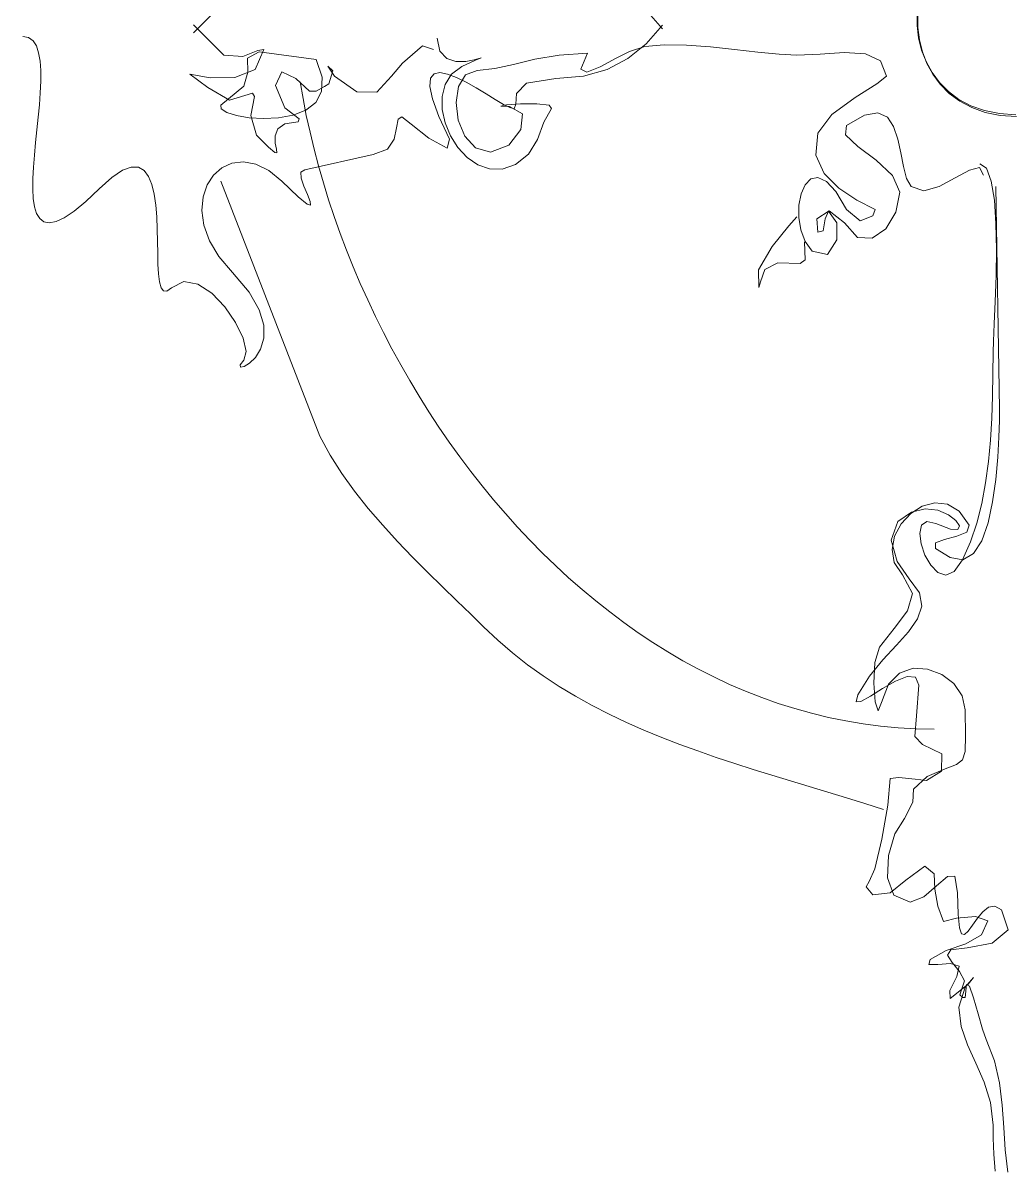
# Model space of a CAD drawing. Header units: centimetres. Extents: x 134057 to 145613, y 5028 to 39996.
# Drawn here: x 135988.3 to 136058.7, y 21333.4 to 21415.1 of the extents above; entities that cross this region are included whole.
import ezdxf

# ---------------------------------------------------------------- set-up
doc = ezdxf.new("R2010")
doc.units = ezdxf.units.CM
doc.layers.add('TEXT', color=3, linetype='Continuous', lineweight=20)

msp = doc.modelspace()

# ---------------------------------------------------------------- linework, layer by layer
at = {"layer": 'TEXT', "color": 2, "linetype": 'Continuous', "lineweight": 13}
for p, q in [((136000.461, 21414.371), (136002.626, 21416.537)), ((136000.461, 21414.371), (136002.626, 21416.537)), ((136033.816, 21414.649), (136032.637, 21415.979)), ((136051.913, 21414.879), (136051.913, 21415.76)), ((136051.913, 21414.879), (136051.913, 21415.76)), ((136051.968, 21414.751), (136051.968, 21415.633)), ((136051.968, 21414.751), (136051.968, 21415.633)), ((136000.461, 21414.948), (136002.626, 21412.782)), ((136000.461, 21414.948), (136002.626, 21412.782)), ((136033.816, 21414.92), (136032.637, 21413.59)), ((136052.019, 21414.004), (136051.913, 21414.879)), ((136052.019, 21414.004), (136051.913, 21414.879)), ((136052.074, 21413.876), (136051.968, 21414.751)), ((136052.074, 21413.876), (136051.968, 21414.751)), ((135988.736, 21414.028), (135988.333, 21414.108)), ((135989.051, 21413.798), (135988.736, 21414.028)), ((135989.285, 21413.433), (135989.051, 21413.798)), ((136017.788, 21414.001), (136017.977, 21413.066)), ((136017.788, 21414.001), (136017.977, 21413.066)), ((136052.232, 21413.148), (136052.019, 21414.004)), ((136052.232, 21413.148), (136052.019, 21414.004)), ((136052.287, 21413.021), (136052.074, 21413.876)), ((136052.287, 21413.021), (136052.074, 21413.876)), ((135989.447, 21412.949), (135989.285, 21413.433)), ((135989.547, 21412.36), (135989.447, 21412.949)), ((136003.965, 21412.677), (136005.033, 21413.113)), ((136003.965, 21412.677), (136005.033, 21413.113)), ((136004.296, 21412.574), (136005.118, 21413.025)), ((136005.469, 21413.188), (136004.854, 21411.771)), ((136005.469, 21413.188), (136004.854, 21411.771)), ((136005.033, 21413.113), (136005.469, 21413.188)), ((136005.033, 21413.113), (136005.469, 21413.188)), ((136005.118, 21413.025), (136009.179, 21412.483)), ((136015.311, 21412.206), (136016.745, 21413.449)), ((136015.311, 21412.206), (136016.745, 21413.449)), ((136016.745, 21413.449), (136017.517, 21413.188)), ((136016.745, 21413.449), (136017.517, 21413.188)), ((136017.977, 21413.066), (136018.462, 21412.543)), ((136017.977, 21413.066), (136018.462, 21412.543)), ((136026.456, 21412.791), (136028.481, 21412.918)), ((136026.456, 21412.791), (136028.481, 21412.918)), ((136028.481, 21412.918), (136027.998, 21411.788)), ((136028.481, 21412.918), (136027.998, 21411.788)), ((136030.513, 21412.558), (136031.459, 21413.053)), ((136030.513, 21412.558), (136031.459, 21413.053)), ((136032.637, 21413.59), (136031.342, 21412.533)), ((136031.459, 21413.053), (136032.549, 21413.391)), ((136031.459, 21413.053), (136032.549, 21413.391)), ((136032.549, 21413.391), (136033.93, 21413.525)), ((136032.549, 21413.391), (136033.93, 21413.525)), ((136033.93, 21413.525), (136035.514, 21413.503)), ((136033.93, 21413.525), (136035.514, 21413.503)), ((136035.514, 21413.503), (136037.213, 21413.374)), ((136035.514, 21413.503), (136037.213, 21413.374)), ((136037.213, 21413.374), (136038.936, 21413.189)), ((136037.213, 21413.374), (136038.936, 21413.189)), ((136038.936, 21413.189), (136040.597, 21412.996)), ((136038.936, 21413.189), (136040.597, 21412.996)), ((136040.597, 21412.996), (136042.105, 21412.844)), ((136040.597, 21412.996), (136042.105, 21412.844)), ((136045.021, 21412.861), (136046.722, 21412.96)), ((136045.021, 21412.861), (136046.722, 21412.96)), ((136046.722, 21412.96), (136048.235, 21412.87)), ((136046.722, 21412.96), (136048.235, 21412.87)), ((136052.551, 21412.327), (136052.232, 21413.148)), ((136052.551, 21412.327), (136052.232, 21413.148)), ((136052.606, 21412.199), (136052.287, 21413.021)), ((136052.606, 21412.199), (136052.287, 21413.021)), ((135989.593, 21411.681), (135989.547, 21412.36)), ((136002.626, 21412.782), (136003.965, 21412.677)), ((136002.626, 21412.782), (136003.965, 21412.677)), ((136004.316, 21411.581), (136004.296, 21412.574)), ((136009.179, 21412.483), (136009.599, 21411.205)), ((136014.539, 21411.293), (136015.311, 21412.206)), ((136014.539, 21411.293), (136015.311, 21412.206)), ((136018.462, 21412.543), (136019.116, 21412.331)), ((136018.462, 21412.543), (136019.116, 21412.331)), ((136019.116, 21412.331), (136019.814, 21412.329)), ((136019.116, 21412.331), (136019.814, 21412.329)), ((136020.521, 21412.423), (136019.547, 21411.97)), ((136020.521, 21412.423), (136019.547, 21411.97)), ((136019.814, 21412.329), (136020.429, 21412.438)), ((136019.814, 21412.329), (136020.429, 21412.438)), ((136020.429, 21412.438), (136020.836, 21412.557)), ((136020.429, 21412.438), (136020.836, 21412.557)), ((136020.908, 21412.585), (136020.521, 21412.423)), ((136020.908, 21412.585), (136020.521, 21412.423)), ((136020.836, 21412.557), (136020.908, 21412.585)), ((136020.836, 21412.557), (136020.908, 21412.585)), ((136021.876, 21411.826), (136023.218, 21412.128)), ((136021.876, 21411.826), (136023.218, 21412.128)), ((136023.218, 21412.128), (136024.724, 21412.489)), ((136023.218, 21412.128), (136024.724, 21412.489)), ((136024.724, 21412.489), (136026.456, 21412.791)), ((136024.724, 21412.489), (136026.456, 21412.791)), ((136029.378, 21411.953), (136030.513, 21412.558)), ((136029.378, 21411.953), (136030.513, 21412.558)), ((136031.342, 21412.533), (136029.878, 21411.762)), ((136042.105, 21412.844), (136043.372, 21412.782)), ((136042.105, 21412.844), (136043.372, 21412.782)), ((136043.372, 21412.782), (136045.021, 21412.861)), ((136043.372, 21412.782), (136045.021, 21412.861)), ((136048.235, 21412.87), (136049.319, 21412.384)), ((136048.235, 21412.87), (136049.319, 21412.384)), ((136049.319, 21412.384), (136049.734, 21411.293)), ((136049.319, 21412.384), (136049.734, 21411.293)), ((136052.977, 21411.551), (136052.551, 21412.327)), ((136052.977, 21411.551), (136052.551, 21412.327)), ((136053.032, 21411.424), (136052.606, 21412.199)), ((136053.032, 21411.424), (136052.606, 21412.199)), ((135989.594, 21410.927), (135989.593, 21411.681)), ((136001.643, 21411.171), (136000.19, 21411.429)), ((136000.19, 21411.429), (136001.468, 21410.476)), ((136001.643, 21411.171), (136000.19, 21411.429)), ((136000.19, 21411.429), (136001.468, 21410.476)), ((136004.854, 21411.771), (136003.388, 21411.192)), ((136004.854, 21411.771), (136003.388, 21411.192)), ((136004.035, 21410.588), (136004.316, 21411.581)), ((136006.281, 21410.616), (136006.733, 21411.594)), ((136006.281, 21410.616), (136006.733, 21411.594)), ((136006.733, 21411.594), (136007.725, 21411.128)), ((136006.733, 21411.594), (136007.725, 21411.128)), ((136010.357, 21411.674), (136010.011, 21411.995)), ((136010.011, 21411.995), (136010.478, 21411.293)), ((136010.357, 21411.674), (136010.011, 21411.995)), ((136010.011, 21411.995), (136010.478, 21411.293)), ((136010.072, 21410.752), (136010.357, 21411.674)), ((136010.072, 21410.752), (136010.357, 21411.674)), ((136010.478, 21411.293), (136012.072, 21410.18)), ((136010.478, 21411.293), (136012.072, 21410.18)), ((136013.486, 21410.15), (136014.539, 21411.293)), ((136013.486, 21410.15), (136014.539, 21411.293)), ((136017.562, 21411.451), (136017.312, 21411.138)), ((136017.975, 21411.537), (136017.562, 21411.451)), ((136018.516, 21411.439), (136017.975, 21411.537)), ((136018.815, 21411.426), (136018.353, 21410.703)), ((136018.815, 21411.426), (136018.353, 21410.703)), ((136019.151, 21411.197), (136018.516, 21411.439)), ((136019.547, 21411.97), (136018.815, 21411.426)), ((136019.547, 21411.97), (136018.815, 21411.426)), ((136019.314, 21410.545), (136019.809, 21411.377)), ((136019.314, 21410.545), (136019.809, 21411.377)), ((136019.809, 21411.377), (136020.63, 21411.699)), ((136019.809, 21411.377), (136020.63, 21411.699)), ((136020.63, 21411.699), (136021.876, 21411.826)), ((136020.63, 21411.699), (136021.876, 21411.826)), ((136028.193, 21411.29), (136026.235, 21411.13)), ((136027.998, 21411.788), (136028.419, 21411.581)), ((136027.998, 21411.788), (136028.419, 21411.581)), ((136029.878, 21411.762), (136028.193, 21411.29)), ((136028.419, 21411.581), (136029.378, 21411.953)), ((136028.419, 21411.581), (136029.378, 21411.953)), ((136049.734, 21411.293), (136049.049, 21410.735)), ((136049.734, 21411.293), (136049.049, 21410.735)), ((136053.509, 21410.836), (136052.977, 21411.551)), ((136053.509, 21410.836), (136052.977, 21411.551)), ((136053.564, 21410.709), (136053.032, 21411.424)), ((136053.564, 21410.709), (136053.032, 21411.424)), ((135989.559, 21410.113), (135989.594, 21410.927)), ((136001.468, 21410.476), (136003.018, 21409.584)), ((136001.468, 21410.476), (136003.018, 21409.584)), ((136003.388, 21411.192), (136001.643, 21411.171)), ((136003.388, 21411.192), (136001.643, 21411.171)), ((136002.411, 21409.235), (136004.035, 21410.588)), ((136006.943, 21409.047), (136006.281, 21410.616)), ((136006.943, 21409.047), (136006.281, 21410.616)), ((136007.725, 21411.128), (136008.718, 21410.21)), ((136007.725, 21411.128), (136008.718, 21410.21)), ((136008.041, 21410.887), (136008.247, 21409.696)), ((136008.041, 21410.887), (136008.247, 21409.696)), ((136009.189, 21410.23), (136009.781, 21410.551)), ((136009.189, 21410.23), (136009.781, 21410.551)), ((136009.599, 21411.205), (136009.561, 21410.194)), ((136009.781, 21410.551), (136010.072, 21410.752)), ((136009.781, 21410.551), (136010.072, 21410.752)), ((136017.312, 21411.138), (136017.262, 21410.558)), ((136017.262, 21410.558), (136017.445, 21409.669)), ((136018.353, 21410.703), (136018.136, 21409.853)), ((136018.353, 21410.703), (136018.136, 21409.853)), ((136019.142, 21409.408), (136019.314, 21410.545)), ((136019.142, 21409.408), (136019.314, 21410.545)), ((136019.844, 21410.853), (136019.151, 21411.197)), ((136020.56, 21410.448), (136019.844, 21410.853)), ((136021.264, 21410.024), (136020.56, 21410.448)), ((136024.133, 21410.791), (136023.426, 21410.047)), ((136026.235, 21411.13), (136024.133, 21410.791)), ((136049.049, 21410.735), (136047.5, 21409.77)), ((136049.049, 21410.735), (136047.5, 21409.77)), ((136054.148, 21410.194), (136053.509, 21410.836)), ((136054.148, 21410.194), (136053.509, 21410.836)), ((136054.203, 21410.067), (136053.564, 21410.709)), ((136054.203, 21410.067), (136053.564, 21410.709)), ((135989.496, 21409.255), (135989.559, 21410.113)), ((136003.018, 21409.584), (136004.657, 21410.075)), ((136003.018, 21409.584), (136004.657, 21410.075)), ((136004.787, 21409.844), (136004.527, 21408.501)), ((136004.787, 21409.844), (136004.527, 21408.501)), ((136004.657, 21410.075), (136004.787, 21409.844)), ((136004.657, 21410.075), (136004.787, 21409.844)), ((136008.247, 21409.696), (136008.482, 21408.501)), ((136008.247, 21409.696), (136008.482, 21408.501)), ((136008.718, 21410.21), (136009.189, 21410.23)), ((136008.718, 21410.21), (136009.189, 21410.23)), ((136009.561, 21410.194), (136009.149, 21409.425)), ((136012.072, 21410.18), (136013.486, 21410.15)), ((136012.072, 21410.18), (136013.486, 21410.15)), ((136017.445, 21409.669), (136017.898, 21408.429)), ((136018.136, 21409.853), (136018.141, 21408.927)), ((136018.136, 21409.853), (136018.141, 21408.927)), ((136021.921, 21409.622), (136021.264, 21410.024)), ((136022.495, 21409.284), (136021.921, 21409.622)), ((136023.426, 21410.047), (136023.38, 21409.302)), ((136047.5, 21409.77), (136045.851, 21408.552)), ((136047.5, 21409.77), (136045.851, 21408.552)), ((136054.893, 21409.639), (136054.148, 21410.194)), ((136054.893, 21409.639), (136054.148, 21410.194)), ((136054.948, 21409.511), (136054.203, 21410.067)), ((136054.948, 21409.511), (136054.203, 21410.067)), ((136055.744, 21409.183), (136054.893, 21409.639)), ((136055.744, 21409.183), (136054.893, 21409.639)), ((135989.414, 21408.367), (135989.496, 21409.255)), ((136002.425, 21408.963), (136002.411, 21409.235)), ((136002.818, 21408.704), (136002.425, 21408.963)), ((136007.966, 21408.26), (136006.943, 21409.047)), ((136007.966, 21408.26), (136006.943, 21409.047)), ((136008.447, 21408.874), (136007.538, 21408.514)), ((136009.149, 21409.425), (136008.447, 21408.874)), ((136018.141, 21408.927), (136018.345, 21407.978)), ((136018.141, 21408.927), (136018.345, 21407.978)), ((136019.287, 21408.17), (136019.142, 21409.408)), ((136019.287, 21408.17), (136019.142, 21409.408)), ((136022.711, 21409.243), (136022.306, 21409.164)), ((136022.711, 21409.243), (136022.306, 21409.164)), ((136022.306, 21409.164), (136022.931, 21409.127)), ((136022.306, 21409.164), (136022.931, 21409.127)), ((136022.953, 21409.051), (136022.495, 21409.284)), ((136023.71, 21409.313), (136022.711, 21409.243)), ((136023.71, 21409.313), (136022.711, 21409.243)), ((136022.931, 21409.127), (136023.843, 21408.62)), ((136022.931, 21409.127), (136023.843, 21408.62)), ((136023.257, 21408.964), (136022.953, 21409.051)), ((136023.38, 21409.302), (136023.257, 21408.964)), ((136024.867, 21409.328), (136023.71, 21409.313)), ((136024.867, 21409.328), (136023.71, 21409.313)), ((136025.745, 21409.237), (136024.867, 21409.328)), ((136025.745, 21409.237), (136024.867, 21409.328)), ((136025.368, 21408.029), (136025.909, 21408.992)), ((136025.368, 21408.029), (136025.909, 21408.992)), ((136025.909, 21408.992), (136025.745, 21409.237)), ((136025.909, 21408.992), (136025.745, 21409.237)), ((136055.799, 21409.056), (136054.948, 21409.511)), ((136055.799, 21409.056), (136054.948, 21409.511)), ((136056.702, 21408.841), (136055.744, 21409.183)), ((136056.702, 21408.841), (136055.744, 21409.183)), ((136056.757, 21408.714), (136055.799, 21409.056)), ((136056.757, 21408.714), (136055.799, 21409.056)), ((136057.767, 21408.626), (136056.702, 21408.841)), ((136057.767, 21408.626), (136056.702, 21408.841)), ((135989.323, 21407.464), (135989.414, 21408.367)), ((136003.506, 21408.486), (136002.818, 21408.704)), ((136004.406, 21408.332), (136003.506, 21408.486)), ((136005.434, 21408.269), (136004.406, 21408.332)), ((136004.527, 21408.501), (136004.928, 21407.097)), ((136004.527, 21408.501), (136004.928, 21407.097)), ((136006.506, 21408.321), (136005.434, 21408.269)), ((136007.538, 21408.514), (136006.506, 21408.321)), ((136006.952, 21407.901), (136007.906, 21408.044)), ((136006.952, 21407.901), (136007.906, 21408.044)), ((136007.906, 21408.044), (136007.966, 21408.26)), ((136007.906, 21408.044), (136007.966, 21408.26)), ((136008.482, 21408.501), (136008.745, 21407.303)), ((136008.482, 21408.501), (136008.745, 21407.303)), ((136015.005, 21408.222), (136014.898, 21407.61)), ((136015.277, 21408.397), (136015.005, 21408.222)), ((136015.947, 21407.881), (136015.277, 21408.397)), ((136017.898, 21408.429), (136018.655, 21406.798)), ((136018.345, 21407.978), (136018.724, 21407.057)), ((136018.345, 21407.978), (136018.724, 21407.057)), ((136019.744, 21407.033), (136019.287, 21408.17)), ((136019.744, 21407.033), (136019.287, 21408.17)), ((136023.843, 21408.62), (136023.727, 21407.503)), ((136023.843, 21408.62), (136023.727, 21407.503)), ((136024.917, 21406.796), (136025.368, 21408.029)), ((136024.917, 21406.796), (136025.368, 21408.029)), ((136045.851, 21408.552), (136044.861, 21407.232)), ((136045.851, 21408.552), (136044.861, 21407.232)), ((136046.891, 21407.774), (136048.185, 21408.521)), ((136046.891, 21407.774), (136048.185, 21408.521)), ((136048.185, 21408.521), (136049.133, 21408.678)), ((136048.185, 21408.521), (136049.133, 21408.678)), ((136049.133, 21408.678), (136049.799, 21408.365)), ((136049.133, 21408.678), (136049.799, 21408.365)), ((136049.799, 21408.365), (136050.248, 21407.705)), ((136049.799, 21408.365), (136050.248, 21407.705)), ((136057.822, 21408.498), (136056.757, 21408.714)), ((136057.822, 21408.498), (136056.757, 21408.714)), ((136058.937, 21408.55), (136057.767, 21408.626)), ((136058.937, 21408.55), (136057.767, 21408.626)), ((136058.992, 21408.423), (136057.822, 21408.498)), ((136058.992, 21408.423), (136057.822, 21408.498)), ((135989.231, 21406.562), (135989.323, 21407.464)), ((136006.261, 21407.047), (136006.446, 21407.535)), ((136006.261, 21407.047), (136006.446, 21407.535)), ((136006.446, 21407.535), (136006.952, 21407.901)), ((136006.446, 21407.535), (136006.952, 21407.901)), ((136008.745, 21407.303), (136009.035, 21406.104)), ((136008.745, 21407.303), (136009.035, 21406.104)), ((136014.898, 21407.61), (136014.724, 21406.818)), ((136017.191, 21406.878), (136015.947, 21407.881)), ((136023.727, 21407.503), (136022.874, 21406.386)), ((136023.727, 21407.503), (136022.874, 21406.386)), ((136044.861, 21407.232), (136044.724, 21405.668)), ((136044.861, 21407.232), (136044.724, 21405.668)), ((136046.818, 21407.112), (136046.891, 21407.774)), ((136046.818, 21407.112), (136046.891, 21407.774)), ((136050.248, 21407.705), (136050.544, 21406.819)), ((136050.248, 21407.705), (136050.544, 21406.819)), ((135989.147, 21405.674), (135989.231, 21406.562)), ((136004.928, 21407.097), (136005.801, 21406.238)), ((136004.928, 21407.097), (136005.801, 21406.238)), ((136006.274, 21406.535), (136006.261, 21407.047)), ((136006.274, 21406.535), (136006.261, 21407.047)), ((136006.359, 21406.099), (136006.274, 21406.535)), ((136006.359, 21406.099), (136006.274, 21406.535)), ((136014.724, 21406.818), (136014.249, 21406.101)), ((136018.494, 21406.176), (136017.191, 21406.878)), ((136018.655, 21406.798), (136018.494, 21406.176)), ((136018.724, 21407.057), (136019.254, 21406.216)), ((136018.724, 21407.057), (136019.254, 21406.216)), ((136020.509, 21406.201), (136019.744, 21407.033)), ((136020.509, 21406.201), (136019.744, 21407.033)), ((136022.874, 21406.386), (136021.578, 21405.879)), ((136022.874, 21406.386), (136021.578, 21405.879)), ((136024.285, 21405.743), (136024.917, 21406.796)), ((136024.285, 21405.743), (136024.917, 21406.796)), ((136047.699, 21406.281), (136046.818, 21407.112)), ((136047.699, 21406.281), (136046.818, 21407.112)), ((136050.544, 21406.819), (136050.752, 21405.828)), ((136050.544, 21406.819), (136050.752, 21405.828)), ((135989.08, 21404.818), (135989.147, 21405.674)), ((136005.801, 21406.238), (136006.247, 21405.852)), ((136005.801, 21406.238), (136006.247, 21405.852)), ((136006.247, 21405.852), (136006.392, 21405.838)), ((136006.247, 21405.852), (136006.392, 21405.838)), ((136006.392, 21405.838), (136006.359, 21406.099)), ((136006.392, 21405.838), (136006.359, 21406.099)), ((136013.24, 21405.715), (136008.367, 21404.632)), ((136009.035, 21406.104), (136009.353, 21404.903)), ((136009.035, 21406.104), (136009.353, 21404.903)), ((136014.249, 21406.101), (136013.24, 21405.715)), ((136019.254, 21406.216), (136019.912, 21405.506)), ((136019.254, 21406.216), (136019.912, 21405.506)), ((136021.578, 21405.879), (136020.509, 21406.201)), ((136021.578, 21405.879), (136020.509, 21406.201)), ((136023.345, 21405.018), (136024.285, 21405.743)), ((136023.345, 21405.018), (136024.285, 21405.743)), ((136044.724, 21405.668), (136045.296, 21404.371)), ((136044.724, 21405.668), (136045.296, 21404.371)), ((136048.996, 21405.308), (136047.699, 21406.281)), ((136048.996, 21405.308), (136047.699, 21406.281)), ((136050.752, 21405.828), (136050.936, 21404.854)), ((136050.752, 21405.828), (136050.936, 21404.854)), ((135989.038, 21404.006), (135989.08, 21404.818)), ((135996.033, 21404.824), (135995.404, 21404.595)), ((135996.543, 21404.808), (135996.033, 21404.824)), ((135996.95, 21404.577), (135996.543, 21404.808)), ((136002.476, 21404.781), (136001.878, 21404.253)), ((136003.193, 21405.108), (136002.476, 21404.781)), ((136004.004, 21405.204), (136003.193, 21405.108)), ((136004.883, 21405.041), (136004.004, 21405.204)), ((136005.805, 21404.589), (136004.883, 21405.041)), ((136009.353, 21404.903), (136009.699, 21403.702)), ((136009.353, 21404.903), (136009.699, 21403.702)), ((136019.912, 21405.506), (136020.673, 21404.98)), ((136019.912, 21405.506), (136020.673, 21404.98)), ((136020.673, 21404.98), (136021.515, 21404.688)), ((136020.673, 21404.98), (136021.515, 21404.688)), ((136022.413, 21404.684), (136023.345, 21405.018)), ((136022.413, 21404.684), (136023.345, 21405.018)), ((136050.17, 21404.217), (136048.996, 21405.308)), ((136050.17, 21404.217), (136048.996, 21405.308)), ((136050.936, 21404.854), (136051.162, 21404.018)), ((136050.936, 21404.854), (136051.162, 21404.018)), ((136055.635, 21404.615), (136056.36, 21404.796)), ((136055.635, 21404.615), (136056.36, 21404.796)), ((136056.36, 21404.796), (136056.638, 21404.254)), ((136056.36, 21404.796), (136056.638, 21404.254)), ((136056.854, 21404.735), (136056.367, 21405.066)), ((136056.854, 21404.735), (136056.367, 21405.066)), ((136057.193, 21403.829), (136056.854, 21404.735)), ((136057.193, 21403.829), (136056.854, 21404.735)), ((135989.031, 21403.256), (135989.038, 21404.006)), ((135994.647, 21404.09), (135993.747, 21403.279)), ((135995.404, 21404.595), (135994.647, 21404.09)), ((135997.263, 21404.163), (135996.95, 21404.577)), ((135997.497, 21403.596), (135997.263, 21404.163)), ((136001.878, 21404.253), (136001.426, 21403.551)), ((136006.742, 21403.82), (136005.805, 21404.589)), ((136008.367, 21404.632), (136008.097, 21404.462)), ((136008.097, 21404.462), (136008.115, 21404.031)), ((136008.115, 21404.031), (136008.307, 21403.459)), ((136021.515, 21404.688), (136022.413, 21404.684)), ((136021.515, 21404.688), (136022.413, 21404.684)), ((136044.356, 21403.981), (136043.953, 21403.57)), ((136044.356, 21403.981), (136043.953, 21403.57)), ((136044.865, 21404.086), (136044.356, 21403.981)), ((136044.865, 21404.086), (136044.356, 21403.981)), ((136045.465, 21403.81), (136044.865, 21404.086)), ((136045.465, 21403.81), (136044.865, 21404.086)), ((136045.296, 21404.371), (136046.342, 21403.314)), ((136045.296, 21404.371), (136046.342, 21403.314)), ((136050.681, 21403.036), (136050.17, 21404.217)), ((136050.681, 21403.036), (136050.17, 21404.217)), ((136051.162, 21404.018), (136051.494, 21403.442)), ((136051.162, 21404.018), (136051.494, 21403.442)), ((136053.489, 21403.442), (136054.624, 21404.051)), ((136053.489, 21403.442), (136054.624, 21404.051)), ((136054.624, 21404.051), (136055.635, 21404.615)), ((136054.624, 21404.051), (136055.635, 21404.615)), ((135989.067, 21402.58), (135989.031, 21403.256)), ((135993.747, 21403.279), (135992.793, 21402.374)), ((135997.663, 21402.906), (135997.497, 21403.596)), ((136001.426, 21403.551), (136001.146, 21402.705)), ((136009.45, 21385.681), (136002.411, 21403.82)), ((136007.894, 21402.707), (136006.742, 21403.82)), ((136008.307, 21403.459), (136008.558, 21402.867)), ((136009.699, 21403.702), (136010.07, 21402.502)), ((136009.699, 21403.702), (136010.07, 21402.502)), ((136043.953, 21403.57), (136043.667, 21402.927)), ((136043.953, 21403.57), (136043.667, 21402.927)), ((136046.145, 21403.078), (136045.465, 21403.81)), ((136046.145, 21403.078), (136045.465, 21403.81)), ((136046.891, 21401.818), (136046.145, 21403.078)), ((136046.891, 21401.818), (136046.145, 21403.078)), ((136046.342, 21403.314), (136047.629, 21402.472)), ((136046.342, 21403.314), (136047.629, 21402.472)), ((136051.494, 21403.442), (136052.392, 21403.126)), ((136051.494, 21403.442), (136052.392, 21403.126)), ((136052.392, 21403.126), (136053.489, 21403.442)), ((136052.392, 21403.126), (136053.489, 21403.442)), ((136057.407, 21402.479), (136057.193, 21403.829)), ((136057.407, 21402.479), (136057.193, 21403.829)), ((136057.505, 21403.45), (136057.775, 21387.612)), ((136057.505, 21403.45), (136057.775, 21387.612)), ((135989.155, 21401.995), (135989.067, 21402.58)), ((135992.793, 21402.374), (135991.971, 21401.694)), ((135997.774, 21402.125), (135997.663, 21402.906)), ((136001.146, 21402.705), (136001.063, 21401.744)), ((136008.538, 21402.176), (136007.894, 21402.707)), ((136008.558, 21402.867), (136008.757, 21402.376)), ((136008.757, 21402.376), (136008.788, 21402.105)), ((136010.07, 21402.502), (136010.469, 21401.304)), ((136010.07, 21402.502), (136010.469, 21401.304)), ((136043.667, 21402.927), (136043.512, 21402.127)), ((136043.667, 21402.927), (136043.512, 21402.127)), ((136047.629, 21402.472), (136048.922, 21401.818)), ((136047.629, 21402.472), (136048.922, 21401.818)), ((136050.403, 21401.615), (136050.681, 21403.036)), ((136050.403, 21401.615), (136050.681, 21403.036)), ((136057.519, 21400.817), (136057.407, 21402.479)), ((136057.519, 21400.817), (136057.407, 21402.479)), ((135989.304, 21401.516), (135989.155, 21401.995)), ((135989.522, 21401.157), (135989.304, 21401.516)), ((135991.971, 21401.694), (135991.271, 21401.226)), ((135997.842, 21401.282), (135997.774, 21402.125)), ((136001.063, 21401.744), (136001.203, 21400.696)), ((136008.788, 21402.105), (136008.538, 21402.176)), ((136043.512, 21402.127), (136043.501, 21401.243)), ((136043.512, 21402.127), (136043.501, 21401.243)), ((136044.781, 21401.151), (136045.663, 21401.717)), ((136044.781, 21401.151), (136045.663, 21401.717)), ((136045.603, 21401.678), (136045.385, 21401.141)), ((136045.603, 21401.678), (136045.385, 21401.141)), ((136046.214, 21400.87), (136045.603, 21401.678)), ((136046.214, 21400.87), (136045.603, 21401.678)), ((136045.663, 21401.717), (136046.756, 21400.87)), ((136045.663, 21401.717), (136046.756, 21400.87)), ((136047.869, 21401.005), (136046.891, 21401.818)), ((136047.869, 21401.005), (136046.891, 21401.818)), ((136048.922, 21401.818), (136048.756, 21401.366)), ((136048.922, 21401.818), (136048.756, 21401.366)), ((136049.689, 21400.441), (136050.403, 21401.615)), ((136049.689, 21400.441), (136050.403, 21401.615)), ((135989.82, 21400.933), (135989.522, 21401.157)), ((135990.204, 21400.86), (135989.82, 21400.933)), ((135990.685, 21400.953), (135990.204, 21400.86)), ((135991.271, 21401.226), (135990.685, 21400.953)), ((135997.88, 21400.409), (135997.842, 21401.282)), ((136001.203, 21400.696), (136001.593, 21399.591)), ((136010.469, 21401.304), (136010.893, 21400.109)), ((136010.469, 21401.304), (136010.893, 21400.109)), ((136042.796, 21400.646), (136041.612, 21399.178)), ((136042.796, 21400.646), (136041.612, 21399.178)), ((136043.372, 21401.276), (136042.796, 21400.646)), ((136043.372, 21401.276), (136042.796, 21400.646)), ((136043.501, 21401.243), (136043.645, 21400.351)), ((136043.501, 21401.243), (136043.645, 21400.351)), ((136044.861, 21400.193), (136044.781, 21401.151)), ((136044.861, 21400.193), (136044.781, 21401.151)), ((136045.385, 21401.141), (136045.244, 21400.299)), ((136045.385, 21401.141), (136045.244, 21400.299)), ((136046.209, 21399.652), (136046.214, 21400.87)), ((136046.209, 21399.652), (136046.214, 21400.87)), ((136046.756, 21400.87), (136047.684, 21399.822)), ((136046.756, 21400.87), (136047.684, 21399.822)), ((136048.756, 21401.366), (136047.869, 21401.005)), ((136048.756, 21401.366), (136047.869, 21401.005)), ((136057.551, 21398.975), (136057.519, 21400.817)), ((136057.551, 21398.975), (136057.519, 21400.817)), ((135997.899, 21399.536), (135997.88, 21400.409)), ((136010.893, 21400.109), (136011.344, 21398.918)), ((136010.893, 21400.109), (136011.344, 21398.918)), ((136043.645, 21400.351), (136043.959, 21399.525)), ((136043.645, 21400.351), (136043.959, 21399.525)), ((136045.244, 21400.299), (136044.861, 21400.193)), ((136045.244, 21400.299), (136044.861, 21400.193)), ((136047.684, 21399.822), (136048.722, 21399.761)), ((136047.684, 21399.822), (136048.722, 21399.761)), ((136048.722, 21399.761), (136049.689, 21400.441)), ((136048.722, 21399.761), (136049.689, 21400.441)), ((135997.913, 21398.694), (135997.899, 21399.536)), ((136001.593, 21399.591), (136002.257, 21398.457)), ((136041.612, 21399.178), (136040.631, 21397.507)), ((136041.612, 21399.178), (136040.631, 21397.507)), ((136043.963, 21398.228), (136043.913, 21399.516)), ((136043.963, 21398.228), (136043.913, 21399.516)), ((136043.959, 21399.525), (136044.455, 21398.84)), ((136043.959, 21399.525), (136044.455, 21398.84)), ((136045.543, 21398.614), (136046.209, 21399.652)), ((136045.543, 21398.614), (136046.209, 21399.652)), ((135997.934, 21397.913), (135997.913, 21398.694)), ((136002.257, 21398.457), (136003.223, 21397.322)), ((136011.344, 21398.918), (136011.819, 21397.732)), ((136011.344, 21398.918), (136011.819, 21397.732)), ((136043.592, 21397.962), (136043.963, 21398.228)), ((136043.592, 21397.962), (136043.963, 21398.228)), ((136044.455, 21398.84), (136045.543, 21398.614)), ((136044.455, 21398.84), (136045.543, 21398.614)), ((136057.527, 21397.084), (136057.551, 21398.975)), ((136057.527, 21397.084), (136057.551, 21398.975)), ((135997.973, 21397.225), (135997.934, 21397.913)), ((136011.819, 21397.732), (136012.321, 21396.551)), ((136011.819, 21397.732), (136012.321, 21396.551)), ((136040.631, 21397.507), (136040.664, 21396.268)), ((136040.631, 21397.507), (136040.664, 21396.268)), ((136040.775, 21396.664), (136041.096, 21397.541)), ((136040.775, 21396.664), (136041.096, 21397.541)), ((136041.096, 21397.541), (136042.018, 21398.027)), ((136041.096, 21397.541), (136042.018, 21398.027)), ((136042.018, 21398.027), (136043.592, 21397.962)), ((136042.018, 21398.027), (136043.592, 21397.962)), ((135998.044, 21396.66), (135997.973, 21397.225)), ((135998.159, 21396.248), (135998.044, 21396.66)), ((135999.779, 21396.685), (135998.891, 21396.24)), ((136000.761, 21396.502), (135999.779, 21396.685)), ((136003.223, 21397.322), (136004.426, 21395.92)), ((136012.321, 21396.551), (136012.846, 21395.377)), ((136012.321, 21396.551), (136012.846, 21395.377)), ((136040.664, 21396.268), (136040.775, 21396.664)), ((136040.664, 21396.268), (136040.775, 21396.664)), ((136057.468, 21395.276), (136057.527, 21397.084)), ((136057.468, 21395.276), (136057.527, 21397.084)), ((135998.331, 21396.02), (135998.159, 21396.248)), ((135998.57, 21396.007), (135998.331, 21396.02)), ((135998.891, 21396.24), (135998.57, 21396.007)), ((136001.756, 21395.849), (136000.761, 21396.502)), ((136002.681, 21394.886), (136001.756, 21395.849)), ((136004.426, 21395.92), (136005.139, 21394.671)), ((136012.846, 21395.377), (136013.397, 21394.211)), ((136012.846, 21395.377), (136013.397, 21394.211)), ((136057.398, 21393.683), (136057.468, 21395.276)), ((136057.398, 21393.683), (136057.468, 21395.276)), ((136003.455, 21393.77), (136002.681, 21394.886)), ((136005.139, 21394.671), (136005.451, 21393.579)), ((136013.397, 21394.211), (136013.972, 21393.053)), ((136013.397, 21394.211), (136013.972, 21393.053)), ((136003.993, 21392.661), (136003.455, 21393.77)), ((136005.451, 21393.579), (136005.449, 21392.649)), ((136057.339, 21392.435), (136057.398, 21393.683)), ((136057.339, 21392.435), (136057.398, 21393.683)), ((136004.214, 21391.716), (136003.993, 21392.661)), ((136005.449, 21392.649), (136005.221, 21391.886)), ((136013.972, 21393.053), (136014.57, 21391.905)), ((136013.972, 21393.053), (136014.57, 21391.905)), ((136004.035, 21391.096), (136004.214, 21391.716)), ((136005.221, 21391.886), (136004.856, 21391.296)), ((136014.57, 21391.905), (136015.192, 21390.767)), ((136014.57, 21391.905), (136015.192, 21390.767)), ((136057.309, 21390.112), (136057.314, 21391.665)), ((136057.309, 21390.112), (136057.314, 21391.665)), ((136057.314, 21391.665), (136057.339, 21392.435)), ((136057.314, 21391.665), (136057.339, 21392.435)), ((136003.772, 21390.752), (136004.035, 21391.096)), ((136004.44, 21390.882), (136004.063, 21390.651)), ((136004.856, 21391.296), (136004.44, 21390.882)), ((136003.811, 21390.606), (136003.772, 21390.752)), ((136004.063, 21390.651), (136003.811, 21390.606)), ((136015.192, 21390.767), (136015.838, 21389.641)), ((136015.192, 21390.767), (136015.838, 21389.641)), ((136057.284, 21388.545), (136057.309, 21390.112)), ((136057.284, 21388.545), (136057.309, 21390.112)), ((136015.838, 21389.641), (136016.506, 21388.528)), ((136015.838, 21389.641), (136016.506, 21388.528)), ((136016.506, 21388.528), (136017.197, 21387.428)), ((136016.506, 21388.528), (136017.197, 21387.428)), ((136057.23, 21386.977), (136057.284, 21388.545)), ((136057.23, 21386.977), (136057.284, 21388.545)), ((136057.775, 21387.612), (136057.768, 21386.812)), ((136057.775, 21387.612), (136057.768, 21386.812)), ((136017.197, 21387.428), (136017.91, 21386.342)), ((136017.197, 21387.428), (136017.91, 21386.342)), ((136057.137, 21385.419), (136057.23, 21386.977)), ((136057.137, 21385.419), (136057.23, 21386.977)), ((136057.768, 21386.812), (136057.734, 21385.63)), ((136057.768, 21386.812), (136057.734, 21385.63)), ((136017.91, 21386.342), (136018.645, 21385.271)), ((136017.91, 21386.342), (136018.645, 21385.271)), ((136010.18, 21384.344), (136009.45, 21385.681)), ((136018.645, 21385.271), (136019.402, 21384.217)), ((136018.645, 21385.271), (136019.402, 21384.217)), ((136056.993, 21383.882), (136057.137, 21385.419)), ((136056.993, 21383.882), (136057.137, 21385.419)), ((136057.734, 21385.63), (136057.655, 21384.189)), ((136057.734, 21385.63), (136057.655, 21384.189)), ((136011.008, 21383.043), (136010.18, 21384.344)), ((136019.402, 21384.217), (136020.18, 21383.181)), ((136019.402, 21384.217), (136020.18, 21383.181)), ((136056.788, 21382.377), (136056.993, 21383.882)), ((136056.788, 21382.377), (136056.993, 21383.882)), ((136057.655, 21384.189), (136057.511, 21382.609)), ((136057.655, 21384.189), (136057.511, 21382.609)), ((136011.916, 21381.777), (136011.008, 21383.043)), ((136020.18, 21383.181), (136020.979, 21382.162)), ((136020.18, 21383.181), (136020.979, 21382.162)), ((136020.979, 21382.162), (136021.799, 21381.163)), ((136020.979, 21382.162), (136021.799, 21381.163)), ((136056.512, 21380.916), (136056.788, 21382.377)), ((136056.512, 21380.916), (136056.788, 21382.377)), ((136057.511, 21382.609), (136057.285, 21381.013)), ((136057.511, 21382.609), (136057.285, 21381.013)), ((136012.889, 21380.547), (136011.916, 21381.777)), ((136021.799, 21381.163), (136022.639, 21380.184)), ((136021.799, 21381.163), (136022.639, 21380.184)), ((136057.285, 21381.013), (136056.957, 21379.523)), ((136057.285, 21381.013), (136056.957, 21379.523)), ((136013.911, 21379.355), (136012.889, 21380.547)), ((136050.546, 21379.618), (136051.517, 21380.299)), ((136050.546, 21379.618), (136051.517, 21380.299)), ((136052.285, 21380.708), (136051.464, 21380.184)), ((136052.285, 21380.708), (136051.464, 21380.184)), ((136051.517, 21380.299), (136052.487, 21380.529)), ((136051.517, 21380.299), (136052.487, 21380.529)), ((136053.179, 21380.957), (136052.285, 21380.708)), ((136053.179, 21380.957), (136052.285, 21380.708)), ((136052.487, 21380.529), (136053.384, 21380.425)), ((136052.487, 21380.529), (136053.384, 21380.425)), ((136054.077, 21380.86), (136053.179, 21380.957)), ((136054.077, 21380.86), (136053.179, 21380.957)), ((136053.384, 21380.425), (136054.137, 21380.107)), ((136053.384, 21380.425), (136054.137, 21380.107)), ((136054.91, 21380.349), (136054.077, 21380.86)), ((136054.91, 21380.349), (136054.077, 21380.86)), ((136055.61, 21379.355), (136054.91, 21380.349)), ((136055.61, 21379.355), (136054.91, 21380.349)), ((136056.153, 21379.51), (136056.512, 21380.916)), ((136056.153, 21379.51), (136056.512, 21380.916)), ((136022.639, 21380.184), (136023.499, 21379.226)), ((136022.639, 21380.184), (136023.499, 21379.226)), ((136050.065, 21378.294), (136050.546, 21379.618)), ((136050.065, 21378.294), (136050.546, 21379.618)), ((136050.785, 21379.452), (136050.317, 21378.582)), ((136050.785, 21379.452), (136050.317, 21378.582)), ((136051.464, 21380.184), (136050.785, 21379.452)), ((136051.464, 21380.184), (136050.785, 21379.452)), ((136052.597, 21379.633), (136052.229, 21379.358)), ((136052.597, 21379.633), (136052.229, 21379.358)), ((136053.253, 21379.482), (136052.597, 21379.633)), ((136053.253, 21379.482), (136052.597, 21379.633)), ((136054.288, 21379.081), (136053.253, 21379.482)), ((136054.288, 21379.081), (136053.253, 21379.482)), ((136054.137, 21380.107), (136054.676, 21379.695)), ((136054.137, 21380.107), (136054.676, 21379.695)), ((136054.676, 21379.695), (136054.928, 21379.307)), ((136054.676, 21379.695), (136054.928, 21379.307)), ((136055.703, 21378.171), (136056.153, 21379.51)), ((136055.703, 21378.171), (136056.153, 21379.51)), ((136056.957, 21379.523), (136056.509, 21378.26)), ((136056.957, 21379.523), (136056.509, 21378.26)), ((136014.966, 21378.202), (136013.911, 21379.355)), ((136023.499, 21379.226), (136024.379, 21378.29)), ((136023.499, 21379.226), (136024.379, 21378.29)), ((136050.317, 21378.582), (136050.13, 21377.644)), ((136050.317, 21378.582), (136050.13, 21377.644)), ((136052.229, 21379.358), (136052.111, 21378.782)), ((136052.229, 21379.358), (136052.111, 21378.782)), ((136052.111, 21378.782), (136052.205, 21378.031)), ((136052.111, 21378.782), (136052.205, 21378.031)), ((136053.867, 21378.356), (136054.747, 21378.578)), ((136053.867, 21378.356), (136054.747, 21378.578)), ((136054.822, 21379.063), (136054.288, 21379.081)), ((136054.822, 21379.063), (136054.288, 21379.081)), ((136054.747, 21378.578), (136055.462, 21378.874)), ((136054.747, 21378.578), (136055.462, 21378.874)), ((136054.928, 21379.307), (136054.822, 21379.063)), ((136054.928, 21379.307), (136054.822, 21379.063)), ((136055.462, 21378.874), (136055.61, 21379.355)), ((136055.462, 21378.874), (136055.61, 21379.355)), ((136016.038, 21377.088), (136014.966, 21378.202)), ((136024.379, 21378.29), (136025.279, 21377.377)), ((136024.379, 21378.29), (136025.279, 21377.377)), ((136050.486, 21376.79), (136050.065, 21378.294)), ((136050.486, 21376.79), (136050.065, 21378.294)), ((136052.205, 21378.031), (136052.475, 21377.232)), ((136052.205, 21378.031), (136052.475, 21377.232)), ((136053.219, 21377.703), (136053.223, 21378.101)), ((136053.219, 21377.703), (136053.223, 21378.101)), ((136053.223, 21378.101), (136053.867, 21378.356)), ((136053.223, 21378.101), (136053.867, 21378.356)), ((136055.149, 21376.91), (136055.703, 21378.171)), ((136055.149, 21376.91), (136055.703, 21378.171)), ((136056.509, 21378.26), (136055.922, 21377.346)), ((136056.509, 21378.26), (136055.922, 21377.346)), ((136017.11, 21376.015), (136016.038, 21377.088)), ((136025.279, 21377.377), (136026.197, 21376.488)), ((136025.279, 21377.377), (136026.197, 21376.488)), ((136050.13, 21377.644), (136050.292, 21376.705)), ((136050.13, 21377.644), (136050.292, 21376.705)), ((136052.475, 21377.232), (136052.883, 21376.51)), ((136052.475, 21377.232), (136052.883, 21376.51)), ((136054.256, 21377.053), (136053.219, 21377.703)), ((136054.256, 21377.053), (136053.219, 21377.703)), ((136055.177, 21376.903), (136054.256, 21377.053)), ((136055.177, 21376.903), (136054.256, 21377.053)), ((136055.922, 21377.346), (136055.177, 21376.903)), ((136055.922, 21377.346), (136055.177, 21376.903)), ((136026.197, 21376.488), (136027.134, 21375.624)), ((136026.197, 21376.488), (136027.134, 21375.624)), ((136050.292, 21376.705), (136050.872, 21375.835)), ((136050.292, 21376.705), (136050.872, 21375.835)), ((136051.358, 21375.557), (136050.486, 21376.79)), ((136051.358, 21375.557), (136050.486, 21376.79)), ((136052.883, 21376.51), (136053.392, 21375.99)), ((136052.883, 21376.51), (136053.392, 21375.99)), ((136054.562, 21376.065), (136055.149, 21376.91)), ((136054.562, 21376.065), (136055.149, 21376.91)), ((136018.168, 21374.983), (136017.11, 21376.015)), ((136027.134, 21375.624), (136028.089, 21374.787)), ((136027.134, 21375.624), (136028.089, 21374.787)), ((136050.872, 21375.835), (136051.589, 21374.498)), ((136050.872, 21375.835), (136051.589, 21374.498)), ((136052.095, 21374.541), (136051.358, 21375.557)), ((136052.095, 21374.541), (136051.358, 21375.557)), ((136053.392, 21375.99), (136053.964, 21375.8)), ((136053.392, 21375.99), (136053.964, 21375.8)), ((136053.964, 21375.8), (136054.562, 21376.065)), ((136053.964, 21375.8), (136054.562, 21376.065)), ((136019.195, 21373.993), (136018.168, 21374.983)), ((136028.089, 21374.787), (136029.063, 21373.976)), ((136028.089, 21374.787), (136029.063, 21373.976)), ((136051.589, 21374.498), (136051.227, 21373.263)), ((136051.589, 21374.498), (136051.227, 21373.263)), ((136052.253, 21373.6), (136052.095, 21374.541)), ((136052.253, 21373.6), (136052.095, 21374.541)), ((136020.175, 21373.047), (136019.195, 21373.993)), ((136029.063, 21373.976), (136030.054, 21373.192)), ((136029.063, 21373.976), (136030.054, 21373.192)), ((136021.091, 21372.144), (136020.175, 21373.047)), ((136030.054, 21373.192), (136031.063, 21372.438)), ((136030.054, 21373.192), (136031.063, 21372.438)), ((136051.227, 21373.263), (136050.282, 21372.028)), ((136051.227, 21373.263), (136050.282, 21372.028)), ((136051.951, 21372.694), (136052.253, 21373.6)), ((136051.951, 21372.694), (136052.253, 21373.6)), ((136022.098, 21371.186), (136021.091, 21372.144)), ((136031.063, 21372.438), (136032.089, 21371.714)), ((136031.063, 21372.438), (136032.089, 21371.714)), ((136050.282, 21372.028), (136049.247, 21370.691)), ((136050.282, 21372.028), (136049.247, 21370.691)), ((136051.308, 21371.783), (136051.951, 21372.694)), ((136051.308, 21371.783), (136051.951, 21372.694)), ((136032.089, 21371.714), (136033.132, 21371.02)), ((136032.089, 21371.714), (136033.132, 21371.02)), ((136050.442, 21370.828), (136051.308, 21371.783)), ((136050.442, 21370.828), (136051.308, 21371.783)), ((136023.14, 21370.285), (136022.098, 21371.186)), ((136033.132, 21371.02), (136034.191, 21370.358)), ((136033.132, 21371.02), (136034.191, 21370.358)), ((136049.247, 21370.691), (136048.911, 21369.594)), ((136049.247, 21370.691), (136048.911, 21369.594)), ((136049.474, 21369.789), (136050.442, 21370.828)), ((136049.474, 21369.789), (136050.442, 21370.828)), ((136024.214, 21369.44), (136023.14, 21370.285)), ((136034.191, 21370.358), (136035.266, 21369.728)), ((136034.191, 21370.358), (136035.266, 21369.728)), ((136035.266, 21369.728), (136036.358, 21369.133)), ((136035.266, 21369.728), (136036.358, 21369.133)), ((136048.521, 21368.626), (136049.474, 21369.789)), ((136048.521, 21368.626), (136049.474, 21369.789)), ((136048.911, 21369.594), (136048.827, 21368.12)), ((136048.911, 21369.594), (136048.827, 21368.12)), ((136025.32, 21368.646), (136024.214, 21369.44)), ((136036.358, 21369.133), (136037.465, 21368.572)), ((136036.358, 21369.133), (136037.465, 21368.572)), ((136049.872, 21368.064), (136050.656, 21368.851)), ((136049.872, 21368.064), (136050.656, 21368.851)), ((136050.656, 21368.851), (136051.624, 21369.188)), ((136050.656, 21368.851), (136051.624, 21369.188)), ((136051.624, 21369.188), (136052.665, 21369.135)), ((136051.624, 21369.188), (136052.665, 21369.135)), ((136052.665, 21369.135), (136053.668, 21368.751)), ((136052.665, 21369.135), (136053.668, 21368.751)), ((136026.454, 21367.902), (136025.32, 21368.646)), ((136037.465, 21368.572), (136038.586, 21368.046)), ((136037.465, 21368.572), (136038.586, 21368.046)), ((136038.586, 21368.046), (136039.723, 21367.557)), ((136038.586, 21368.046), (136039.723, 21367.557)), ((136047.703, 21367.299), (136048.521, 21368.626)), ((136047.703, 21367.299), (136048.521, 21368.626)), ((136048.827, 21368.12), (136048.926, 21366.802)), ((136048.827, 21368.12), (136048.926, 21366.802)), ((136049.383, 21366.766), (136049.872, 21368.064)), ((136049.383, 21366.766), (136049.872, 21368.064)), ((136050.379, 21368.262), (136049.463, 21367.739)), ((136050.379, 21368.262), (136049.463, 21367.739)), ((136051.206, 21368.594), (136050.379, 21368.262)), ((136051.206, 21368.594), (136050.379, 21368.262)), ((136051.805, 21368.558), (136051.206, 21368.594)), ((136051.805, 21368.558), (136051.206, 21368.594)), ((136052.035, 21367.976), (136051.805, 21368.558)), ((136052.035, 21367.976), (136051.805, 21368.558)), ((136051.865, 21365.805), (136052.035, 21367.976)), ((136051.865, 21365.805), (136052.035, 21367.976)), ((136053.668, 21368.751), (136054.522, 21368.098)), ((136053.668, 21368.751), (136054.522, 21368.098)), ((136054.522, 21368.098), (136055.116, 21367.236)), ((136054.522, 21368.098), (136055.116, 21367.236)), ((136027.615, 21367.202), (136026.454, 21367.902)), ((136028.801, 21366.545), (136027.615, 21367.202)), ((136039.723, 21367.557), (136040.875, 21367.105)), ((136039.723, 21367.557), (136040.875, 21367.105)), ((136047.579, 21366.806), (136047.703, 21367.299)), ((136047.579, 21366.806), (136047.703, 21367.299)), ((136048.598, 21367.204), (136047.923, 21366.834)), ((136048.598, 21367.204), (136047.923, 21366.834)), ((136049.463, 21367.739), (136048.598, 21367.204)), ((136049.463, 21367.739), (136048.598, 21367.204)), ((136055.116, 21367.236), (136055.339, 21366.224)), ((136055.116, 21367.236), (136055.339, 21366.224)), ((136030.01, 21365.926), (136028.801, 21366.545)), ((136040.875, 21367.105), (136042.04, 21366.692)), ((136040.875, 21367.105), (136042.04, 21366.692)), ((136042.04, 21366.692), (136043.22, 21366.318)), ((136042.04, 21366.692), (136043.22, 21366.318)), ((136043.22, 21366.318), (136044.413, 21365.985)), ((136043.22, 21366.318), (136044.413, 21365.985)), ((136047.923, 21366.834), (136047.579, 21366.806)), ((136047.923, 21366.834), (136047.579, 21366.806)), ((136048.926, 21366.802), (136049.135, 21366.173)), ((136048.926, 21366.802), (136049.135, 21366.173)), ((136049.135, 21366.173), (136049.383, 21366.766)), ((136049.135, 21366.173), (136049.383, 21366.766)), ((136031.239, 21365.344), (136030.01, 21365.926)), ((136044.413, 21365.985), (136045.619, 21365.693)), ((136044.413, 21365.985), (136045.619, 21365.693)), ((136045.619, 21365.693), (136046.839, 21365.443)), ((136045.619, 21365.693), (136046.839, 21365.443)), ((136051.754, 21364.326), (136051.865, 21365.805)), ((136051.754, 21364.326), (136051.865, 21365.805)), ((136055.339, 21366.224), (136055.355, 21364.379)), ((136055.339, 21366.224), (136055.355, 21364.379)), ((136032.487, 21364.793), (136031.239, 21365.344)), ((136033.753, 21364.273), (136032.487, 21364.793)), ((136046.839, 21365.443), (136048.071, 21365.237)), ((136046.839, 21365.443), (136048.071, 21365.237)), ((136048.071, 21365.237), (136049.315, 21365.075)), ((136048.071, 21365.237), (136049.315, 21365.075)), ((136049.315, 21365.075), (136050.571, 21364.957)), ((136049.315, 21365.075), (136050.571, 21364.957)), ((136050.571, 21364.957), (136051.839, 21364.886)), ((136050.571, 21364.957), (136051.839, 21364.886)), ((136051.839, 21364.886), (136053.118, 21364.863)), ((136051.839, 21364.886), (136053.118, 21364.863)), ((136035.033, 21363.778), (136033.753, 21364.273)), ((136052.306, 21363.78), (136051.754, 21364.326)), ((136052.306, 21363.78), (136051.754, 21364.326)), ((136055.355, 21364.379), (136055.329, 21363.281)), ((136055.355, 21364.379), (136055.329, 21363.281)), ((136036.326, 21363.307), (136035.033, 21363.778)), ((136037.629, 21362.855), (136036.326, 21363.307)), ((136053.67, 21363.113), (136052.306, 21363.78)), ((136053.67, 21363.113), (136052.306, 21363.78)), ((136053.649, 21361.875), (136053.67, 21363.113)), ((136053.649, 21361.875), (136053.67, 21363.113)), ((136055.329, 21363.281), (136055.153, 21362.688)), ((136055.329, 21363.281), (136055.153, 21362.688)), ((136038.942, 21362.42), (136037.629, 21362.855)), ((136040.261, 21361.998), (136038.942, 21362.42)), ((136054.717, 21362.354), (136053.913, 21362.035)), ((136054.717, 21362.354), (136053.913, 21362.035)), ((136055.153, 21362.688), (136054.717, 21362.354)), ((136055.153, 21362.688), (136054.717, 21362.354)), ((136041.585, 21361.586), (136040.261, 21361.998)), ((136042.912, 21361.181), (136041.585, 21361.586)), ((136050.005, 21361.343), (136050.611, 21361.428)), ((136050.005, 21361.343), (136050.611, 21361.428)), ((136050.611, 21361.428), (136051.789, 21361.303)), ((136050.611, 21361.428), (136051.789, 21361.303)), ((136052.632, 21361.486), (136051.669, 21360.594)), ((136052.632, 21361.486), (136051.669, 21360.594)), ((136052.577, 21361.208), (136053.649, 21361.875)), ((136052.577, 21361.208), (136053.649, 21361.875)), ((136053.913, 21362.035), (136052.632, 21361.486)), ((136053.913, 21362.035), (136052.632, 21361.486)), ((136044.239, 21360.78), (136042.912, 21361.181)), ((136045.566, 21360.38), (136044.239, 21360.78)), ((136049.829, 21359.459), (136050.005, 21361.343)), ((136049.829, 21359.459), (136050.005, 21361.343)), ((136051.669, 21360.594), (136051.609, 21359.671)), ((136051.669, 21360.594), (136051.609, 21359.671)), ((136051.789, 21361.303), (136052.577, 21361.208)), ((136051.789, 21361.303), (136052.577, 21361.208)), ((136046.889, 21359.976), (136045.566, 21360.38)), ((136048.207, 21359.567), (136046.889, 21359.976)), ((136049.518, 21359.149), (136048.207, 21359.567)), ((136049.412, 21357.028), (136049.829, 21359.459)), ((136049.412, 21357.028), (136049.829, 21359.459)), ((136051.609, 21359.671), (136051.007, 21358.508)), ((136051.609, 21359.671), (136051.007, 21358.508)), ((136051.007, 21358.508), (136050.335, 21357.421)), ((136051.007, 21358.508), (136050.335, 21357.421)), ((136050.335, 21357.421), (136049.883, 21355.885)), ((136050.335, 21357.421), (136049.883, 21355.885)), ((136048.92, 21354.928), (136049.412, 21357.028)), ((136048.92, 21354.928), (136049.412, 21357.028)), ((136049.883, 21355.885), (136049.808, 21354.298)), ((136049.883, 21355.885), (136049.808, 21354.298)), ((136048.516, 21354.033), (136048.92, 21354.928)), ((136048.516, 21354.033), (136048.92, 21354.928)), ((136052.461, 21355.126), (136051.113, 21354.114)), ((136052.461, 21355.126), (136051.113, 21354.114)), ((136053.118, 21354.575), (136052.461, 21355.126)), ((136053.118, 21354.575), (136052.461, 21355.126)), ((136049.808, 21354.298), (136050.266, 21353.055)), ((136049.808, 21354.298), (136050.266, 21353.055)), ((136051.113, 21354.114), (136050.005, 21353.221)), ((136051.113, 21354.114), (136050.005, 21353.221)), ((136053.173, 21353.487), (136053.118, 21354.575)), ((136053.173, 21353.487), (136053.118, 21354.575)), ((136053.306, 21353.726), (136054.074, 21354.394)), ((136053.306, 21353.726), (136054.074, 21354.394)), ((136054.074, 21354.394), (136054.601, 21354.406)), ((136054.074, 21354.394), (136054.601, 21354.406)), ((136054.601, 21354.406), (136054.797, 21353.229)), ((136054.601, 21354.406), (136054.797, 21353.229)), ((136048.3, 21353.642), (136048.516, 21354.033)), ((136048.3, 21353.642), (136048.516, 21354.033)), ((136048.776, 21353.071), (136048.3, 21353.642)), ((136048.776, 21353.071), (136048.3, 21353.642)), ((136052.389, 21352.934), (136053.306, 21353.726)), ((136052.389, 21352.934), (136053.306, 21353.726)), ((136053.379, 21352.279), (136053.173, 21353.487)), ((136053.379, 21352.279), (136053.173, 21353.487)), ((136050.005, 21353.221), (136048.776, 21353.071)), ((136050.005, 21353.221), (136048.776, 21353.071)), ((136050.266, 21353.055), (136051.413, 21352.552)), ((136050.266, 21353.055), (136051.413, 21352.552)), ((136051.413, 21352.552), (136052.389, 21352.934)), ((136051.413, 21352.552), (136052.389, 21352.934)), ((136054.797, 21353.229), (136054.83, 21351.684)), ((136054.797, 21353.229), (136054.83, 21351.684)), ((136053.795, 21351.191), (136053.379, 21352.279)), ((136053.795, 21351.191), (136053.379, 21352.279)), ((136054.83, 21351.684), (136054.926, 21350.745)), ((136054.83, 21351.684), (136054.926, 21350.745)), ((136056.198, 21351.412), (136056.581, 21351.874)), ((136056.198, 21351.412), (136056.581, 21351.874)), ((136056.581, 21351.874), (136056.997, 21352.199)), ((136056.581, 21351.874), (136056.997, 21352.199)), ((136056.997, 21352.199), (136057.442, 21352.28)), ((136056.997, 21352.199), (136057.442, 21352.28)), ((136057.442, 21352.28), (136057.911, 21352.011)), ((136057.442, 21352.28), (136057.911, 21352.011)), ((136057.911, 21352.011), (136058.392, 21350.587)), ((136057.911, 21352.011), (136058.392, 21350.587)), ((136054.713, 21351.423), (136053.795, 21351.191)), ((136054.713, 21351.423), (136053.795, 21351.191)), ((136056.062, 21351.529), (136054.713, 21351.423)), ((136056.062, 21351.529), (136054.713, 21351.423)), ((136055.547, 21350.497), (136055.852, 21350.917)), ((136055.547, 21350.497), (136055.852, 21350.917)), ((136055.852, 21350.917), (136056.198, 21351.412)), ((136055.852, 21350.917), (136056.198, 21351.412)), ((136056.955, 21351.229), (136056.062, 21351.529)), ((136056.955, 21351.229), (136056.062, 21351.529)), ((136056.502, 21350.243), (136056.955, 21351.229)), ((136056.502, 21350.243), (136056.955, 21351.229)), ((136054.926, 21350.745), (136055.08, 21350.305)), ((136054.926, 21350.745), (136055.08, 21350.305)), ((136055.08, 21350.305), (136055.289, 21350.257)), ((136055.08, 21350.305), (136055.289, 21350.257)), ((136055.289, 21350.257), (136055.547, 21350.497)), ((136055.289, 21350.257), (136055.547, 21350.497)), ((136055.374, 21349.606), (136056.502, 21350.243)), ((136055.374, 21349.606), (136056.502, 21350.243)), ((136058.392, 21350.587), (136057.249, 21349.644)), ((136058.392, 21350.587), (136057.249, 21349.644)), ((136053.975, 21349.12), (136055.374, 21349.606)), ((136053.975, 21349.12), (136055.374, 21349.606)), ((136054.307, 21349.167), (136054.075, 21348.802)), ((136054.307, 21349.167), (136054.075, 21348.802)), ((136055.474, 21349.303), (136054.307, 21349.167)), ((136055.474, 21349.303), (136054.307, 21349.167)), ((136057.249, 21349.644), (136055.474, 21349.303)), ((136057.249, 21349.644), (136055.474, 21349.303)), ((136052.746, 21348.123), (136052.847, 21348.483)), ((136052.746, 21348.123), (136052.847, 21348.483)), ((136052.847, 21348.483), (136053.975, 21349.12)), ((136052.847, 21348.483), (136053.975, 21349.12)), ((136054.075, 21348.802), (136054.408, 21348.271)), ((136054.075, 21348.802), (136054.408, 21348.271)), ((136053.397, 21348.132), (136052.746, 21348.123)), ((136053.397, 21348.132), (136052.746, 21348.123)), ((136054.29, 21348.201), (136053.397, 21348.132)), ((136054.29, 21348.201), (136053.397, 21348.132)), ((136054.909, 21348.016), (136054.29, 21348.201)), ((136054.909, 21348.016), (136054.29, 21348.201)), ((136054.408, 21348.271), (136054.933, 21347.639)), ((136054.408, 21348.271), (136054.933, 21347.639)), ((136054.742, 21347.265), (136054.909, 21348.016)), ((136054.742, 21347.265), (136054.909, 21348.016)), ((136054.933, 21347.639), (136055.277, 21346.969)), ((136054.933, 21347.639), (136055.277, 21346.969)), ((136054.231, 21346.282), (136054.742, 21347.265)), ((136054.231, 21346.282), (136054.742, 21347.265)), ((136055.555, 21346.724), (136054.261, 21345.721)), ((136055.555, 21346.724), (136054.261, 21345.721)), ((136055.277, 21346.969), (136055.068, 21346.325)), ((136055.277, 21346.969), (136055.068, 21346.325)), ((136055.324, 21346.513), (136055.921, 21347.205)), ((136055.324, 21346.513), (136055.921, 21347.205)), ((136055.339, 21345.784), (136055.421, 21346.701)), ((136055.339, 21345.784), (136055.421, 21346.701)), ((136055.421, 21346.701), (136055.635, 21346.576)), ((136055.421, 21346.701), (136055.635, 21346.576)), ((136055.921, 21347.205), (136055.555, 21346.724)), ((136055.921, 21347.205), (136055.555, 21346.724)), ((136054.261, 21345.721), (136054.231, 21346.282)), ((136054.261, 21345.721), (136054.231, 21346.282)), ((136054.878, 21345.099), (136055.324, 21346.513)), ((136054.878, 21345.099), (136055.324, 21346.513)), ((136055.068, 21346.325), (136054.958, 21345.974)), ((136055.068, 21346.325), (136054.958, 21345.974)), ((136054.958, 21345.974), (136055.178, 21345.774)), ((136054.958, 21345.974), (136055.178, 21345.774)), ((136055.635, 21346.576), (136055.931, 21345.767)), ((136055.635, 21346.576), (136055.931, 21345.767)), ((136055.058, 21343.725), (136054.878, 21345.099)), ((136055.058, 21343.725), (136054.878, 21345.099)), ((136055.178, 21345.774), (136055.339, 21345.784)), ((136055.178, 21345.774), (136055.339, 21345.784)), ((136055.931, 21345.767), (136056.261, 21344.631)), ((136055.931, 21345.767), (136056.261, 21344.631)), ((136056.261, 21344.631), (136056.577, 21343.525)), ((136056.261, 21344.631), (136056.577, 21343.525)), ((136055.51, 21342.412), (136055.058, 21343.725)), ((136055.51, 21342.412), (136055.058, 21343.725)), ((136056.577, 21343.525), (136056.828, 21342.806)), ((136056.577, 21343.525), (136056.828, 21342.806)), ((136056.828, 21342.806), (136057.43, 21341.275)), ((136056.828, 21342.806), (136057.43, 21341.275)), ((136056.096, 21341.106), (136055.51, 21342.412)), ((136056.096, 21341.106), (136055.51, 21342.412)), ((136056.683, 21339.755), (136056.096, 21341.106)), ((136056.683, 21339.755), (136056.096, 21341.106)), ((136057.43, 21341.275), (136057.784, 21339.709)), ((136057.43, 21341.275), (136057.784, 21339.709)), ((136057.134, 21338.306), (136056.683, 21339.755)), ((136057.134, 21338.306), (136056.683, 21339.755)), ((136057.784, 21339.709), (136057.972, 21338.121)), ((136057.784, 21339.709), (136057.972, 21338.121)), ((136057.314, 21336.706), (136057.134, 21338.306)), ((136057.314, 21336.706), (136057.134, 21338.306)), ((136057.972, 21338.121), (136058.077, 21336.526)), ((136057.972, 21338.121), (136058.077, 21336.526)), ((136057.33, 21335.786), (136057.314, 21336.706)), ((136057.33, 21335.786), (136057.314, 21336.706)), ((136058.077, 21336.526), (136058.182, 21334.938)), ((136058.077, 21336.526), (136058.182, 21334.938)), ((136057.382, 21334.65), (136057.33, 21335.786)), ((136057.382, 21334.65), (136057.33, 21335.786)), ((136057.475, 21333.433), (136057.382, 21334.65)), ((136057.475, 21333.433), (136057.382, 21334.65)), ((136058.182, 21334.938), (136058.369, 21333.372)), ((136058.182, 21334.938), (136058.369, 21333.372))]:
    msp.add_line(p, q, dxfattribs=at)

doc.saveas('drawing.dxf')
